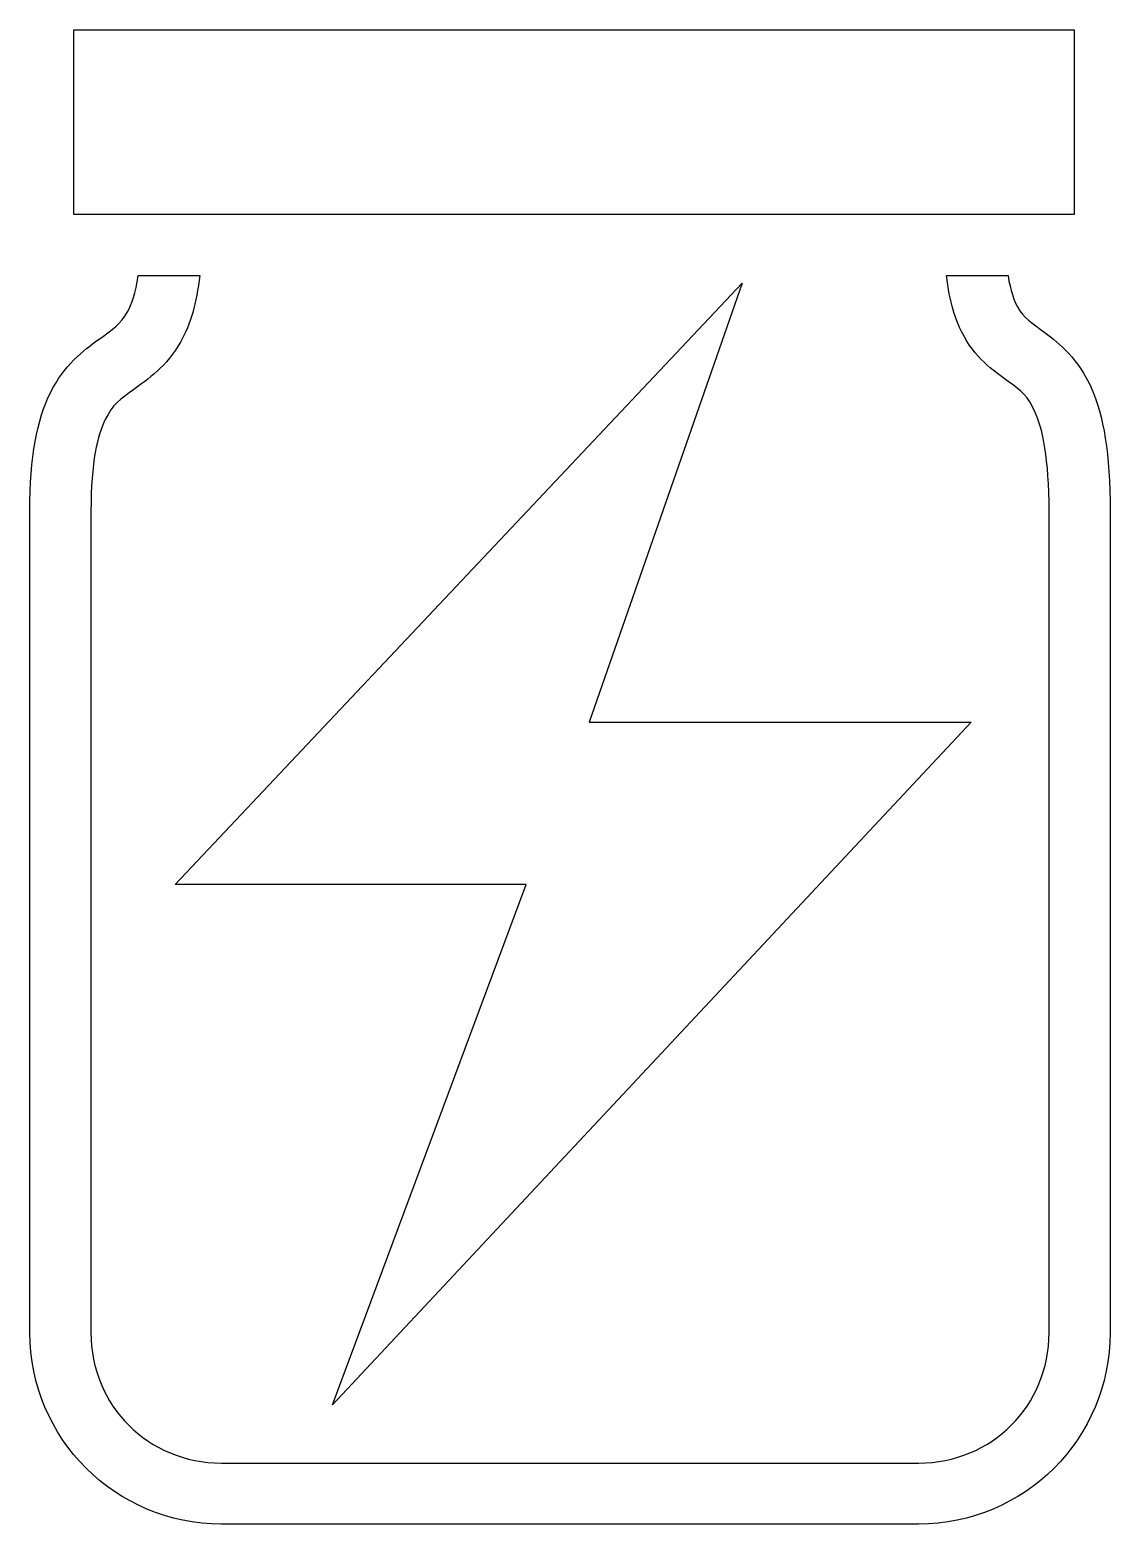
# Model space of a CAD drawing. Header units: centimetres. Extents: x -6.8 to 7.2, y -9.9 to 9.4.
import ezdxf

# ---------------------------------------------------------------- set-up
doc = ezdxf.new("R2010")
doc.units = ezdxf.units.CM
doc.header["$MEASUREMENT"] = 0
doc.layers.add('Layer 1', color=7, linetype='Continuous')

msp = doc.modelspace()

# ---------------------------------------------------------------- linework, layer by layer
at = {"layer": 'Layer 1'}
for points, knots in [([(-6.20396, 9.41661), (-6.20396, 9.41661), (-6.20396, 7.03412), (-6.20396, 7.03412), (-6.20396, 7.03412), (-6.20396, 7.03412), (6.70597, 7.03412), (6.70597, 7.03412), (6.70597, 7.03412), (6.70597, 7.03412), (6.70597, 9.41661), (6.70597, 9.41661), (6.70597, 9.41661), (6.70597, 9.41661), (-6.20392, 9.41661), (-6.20392, 9.41661), (-6.20392, 9.41661), (-6.20392, 9.41661), (-6.20396, 9.41661), (-6.20396, 9.41661)], [0, 0, 0, 0, 0.16666667, 0.16666667, 0.16666667, 0.16666667, 0.33333333, 0.33333333, 0.33333333, 0.33333333, 0.5, 0.5, 0.5, 0.5, 0.66666667, 0.66666667, 0.66666667, 0.66666667, 1, 1, 1, 1]), ([(-5.37376, 6.24613), (-5.40674, 6.02125), (-5.45835, 5.87632), (-5.51216, 5.77963), (-5.51216, 5.77963), (-5.60135, 5.61931), (-5.70487, 5.55129), (-5.89032, 5.41859), (-5.89032, 5.41859), (-6.07569, 5.28589), (-6.33532, 5.08513), (-6.50833, 4.73463), (-6.50833, 4.73463), (-6.68135, 4.38421), (-6.77314, 3.91375), (-6.77314, 3.20478), (-6.77314, 3.20478), (-6.77314, 3.20478), (-6.77314, -7.3965), (-6.77314, -7.3965), (-6.77314, -7.3965), (-6.77323, -8.76023), (-5.66484, -9.8673), (-4.30113, -9.8673), (-4.30113, -9.8673), (-4.30113, -9.8673), (4.70046, -9.8673), (4.70046, -9.8673), (4.70046, -9.8673), (6.06409, -9.8673), (7.17117, -8.76018), (7.17117, -7.39651), (7.17117, -7.39651), (7.17117, -7.39651), (7.17117, 3.20477), (7.17117, 3.20477), (7.17117, 3.20477), (7.17117, 3.94979), (7.08667, 4.43713), (6.92609, 4.79927), (6.92609, 4.79927), (6.76551, 5.16137), (6.51381, 5.37528), (6.33177, 5.5082), (6.33177, 5.5082), (6.14973, 5.64116), (6.05599, 5.69981), (5.976, 5.84158), (5.976, 5.84158), (5.92978, 5.92339), (5.88441, 6.04989), (5.85338, 6.24618), (5.85338, 6.24618), (5.85338, 6.24618), (5.05889, 6.24617), (5.05889, 6.24617), (5.05889, 6.24617), (5.09752, 5.91439), (5.17346, 5.65961), (5.28942, 5.45426), (5.28942, 5.45426), (5.46366, 5.14559), (5.70967, 4.98641), (5.86662, 4.87175), (5.86662, 4.87175), (6.02357, 4.75714), (6.11162, 4.69169), (6.20523, 4.48043), (6.20523, 4.48043), (6.29897, 4.26917), (6.38318, 3.88755), (6.38318, 3.20485), (6.38318, 3.20485), (6.38318, 3.20485), (6.38318, -7.39643), (6.38318, -7.39643), (6.38318, -7.39643), (6.38318, -8.33909), (5.64313, -9.07918), (4.70043, -9.07918), (4.70043, -9.07918), (4.70043, -9.07918), (-4.30113, -9.07919), (-4.30113, -9.07919), (-4.30113, -9.07919), (-5.24379, -9.07919), (-5.98523, -8.33914), (-5.98523, -7.39644), (-5.98523, -7.39644), (-5.98523, -7.39644), (-5.98524, 3.20477), (-5.98524, 3.20477), (-5.98524, 3.20477), (-5.98524, 3.84383), (-5.89677, 4.19234), (-5.80071, 4.38674), (-5.80071, 4.38674), (-5.70469, 4.5813), (-5.60505, 4.65282), (-5.43174, 4.77679), (-5.43174, 4.77679), (-5.25843, 4.90089), (-5.00407, 5.07315), (-4.82427, 5.39624), (-4.82427, 5.39624), (-4.70207, 5.61577), (-4.62073, 5.88982), (-4.58054, 6.24614), (-4.58054, 6.24614), (-4.58054, 6.24614), (-5.37372, 6.24613), (-5.37372, 6.24613), (-5.37372, 6.24613), (-5.37372, 6.24613), (-5.37376, 6.24613), (-5.37376, 6.24613)], [0, 0, 0, 0, 0.03333333, 0.03333333, 0.03333333, 0.03333333, 0.06666667, 0.06666667, 0.06666667, 0.06666667, 0.1, 0.1, 0.1, 0.1, 0.13333333, 0.13333333, 0.13333333, 0.13333333, 0.16666667, 0.16666667, 0.16666667, 0.16666667, 0.2, 0.2, 0.2, 0.2, 0.23333333, 0.23333333, 0.23333333, 0.23333333, 0.26666667, 0.26666667, 0.26666667, 0.26666667, 0.3, 0.3, 0.3, 0.3, 0.33333333, 0.33333333, 0.33333333, 0.33333333, 0.36666667, 0.36666667, 0.36666667, 0.36666667, 0.4, 0.4, 0.4, 0.4, 0.43333333, 0.43333333, 0.43333333, 0.43333333, 0.46666667, 0.46666667, 0.46666667, 0.46666667, 0.5, 0.5, 0.5, 0.5, 0.53333333, 0.53333333, 0.53333333, 0.53333333, 0.56666667, 0.56666667, 0.56666667, 0.56666667, 0.6, 0.6, 0.6, 0.6, 0.63333333, 0.63333333, 0.63333333, 0.63333333, 0.66666667, 0.66666667, 0.66666667, 0.66666667, 0.7, 0.7, 0.7, 0.7, 0.73333333, 0.73333333, 0.73333333, 0.73333333, 0.76666667, 0.76666667, 0.76666667, 0.76666667, 0.8, 0.8, 0.8, 0.8, 0.83333333, 0.83333333, 0.83333333, 0.83333333, 0.86666667, 0.86666667, 0.86666667, 0.86666667, 0.9, 0.9, 0.9, 0.9, 0.93333333, 0.93333333, 0.93333333, 0.93333333, 1, 1, 1, 1]), ([(2.41939, 6.14999), (2.41939, 6.14999), (-4.89675, -1.61292), (-4.89675, -1.61292), (-4.89675, -1.61292), (-4.89675, -1.61292), (-0.3677, -1.61292), (-0.3677, -1.61292), (-0.3677, -1.61292), (-0.3677, -1.61292), (-2.8648, -8.32943), (-2.8648, -8.32943), (-2.8648, -8.32943), (-2.8648, -8.32943), (5.37904, 0.48098), (5.37904, 0.48098), (5.37904, 0.48098), (5.37904, 0.48098), (0.44538, 0.48097), (0.44538, 0.48097), (0.44538, 0.48097), (0.44538, 0.48097), (2.41939, 6.14995), (2.41939, 6.14995), (2.41939, 6.14995), (2.41939, 6.14995), (2.41939, 6.14999), (2.41939, 6.14999)], [0, 0, 0, 0, 0.125, 0.125, 0.125, 0.125, 0.25, 0.25, 0.25, 0.25, 0.375, 0.375, 0.375, 0.375, 0.5, 0.5, 0.5, 0.5, 0.625, 0.625, 0.625, 0.625, 0.75, 0.75, 0.75, 0.75, 1, 1, 1, 1])]:
    msp.add_open_spline(points, degree=3, knots=knots, dxfattribs=at)

doc.saveas('drawing.dxf')
